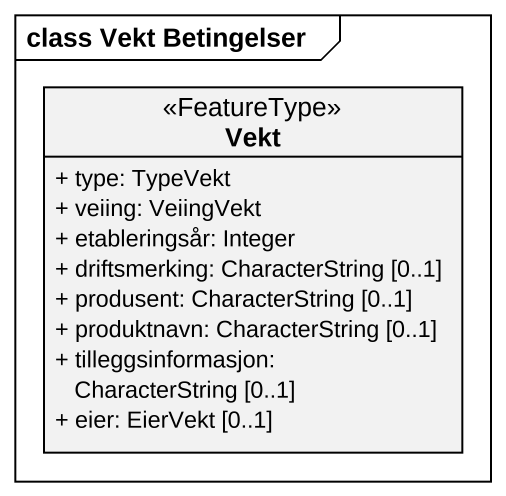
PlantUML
@startuml
mainframe class Vekt Betingelser
hide circle
hide empty members
skinparam classAttributeIconSize 0
class Vekt <<FeatureType>> {
  + type: TypeVekt
  + veiing: VeiingVekt
  + etableringsår: Integer
  + driftsmerking: CharacterString [0..1]
  + produsent: CharacterString [0..1]
  + produktnavn: CharacterString [0..1]
  + tilleggsinformasjon: CharacterString [0..1]
  + eier: EierVekt [0..1]
}
@enduml
